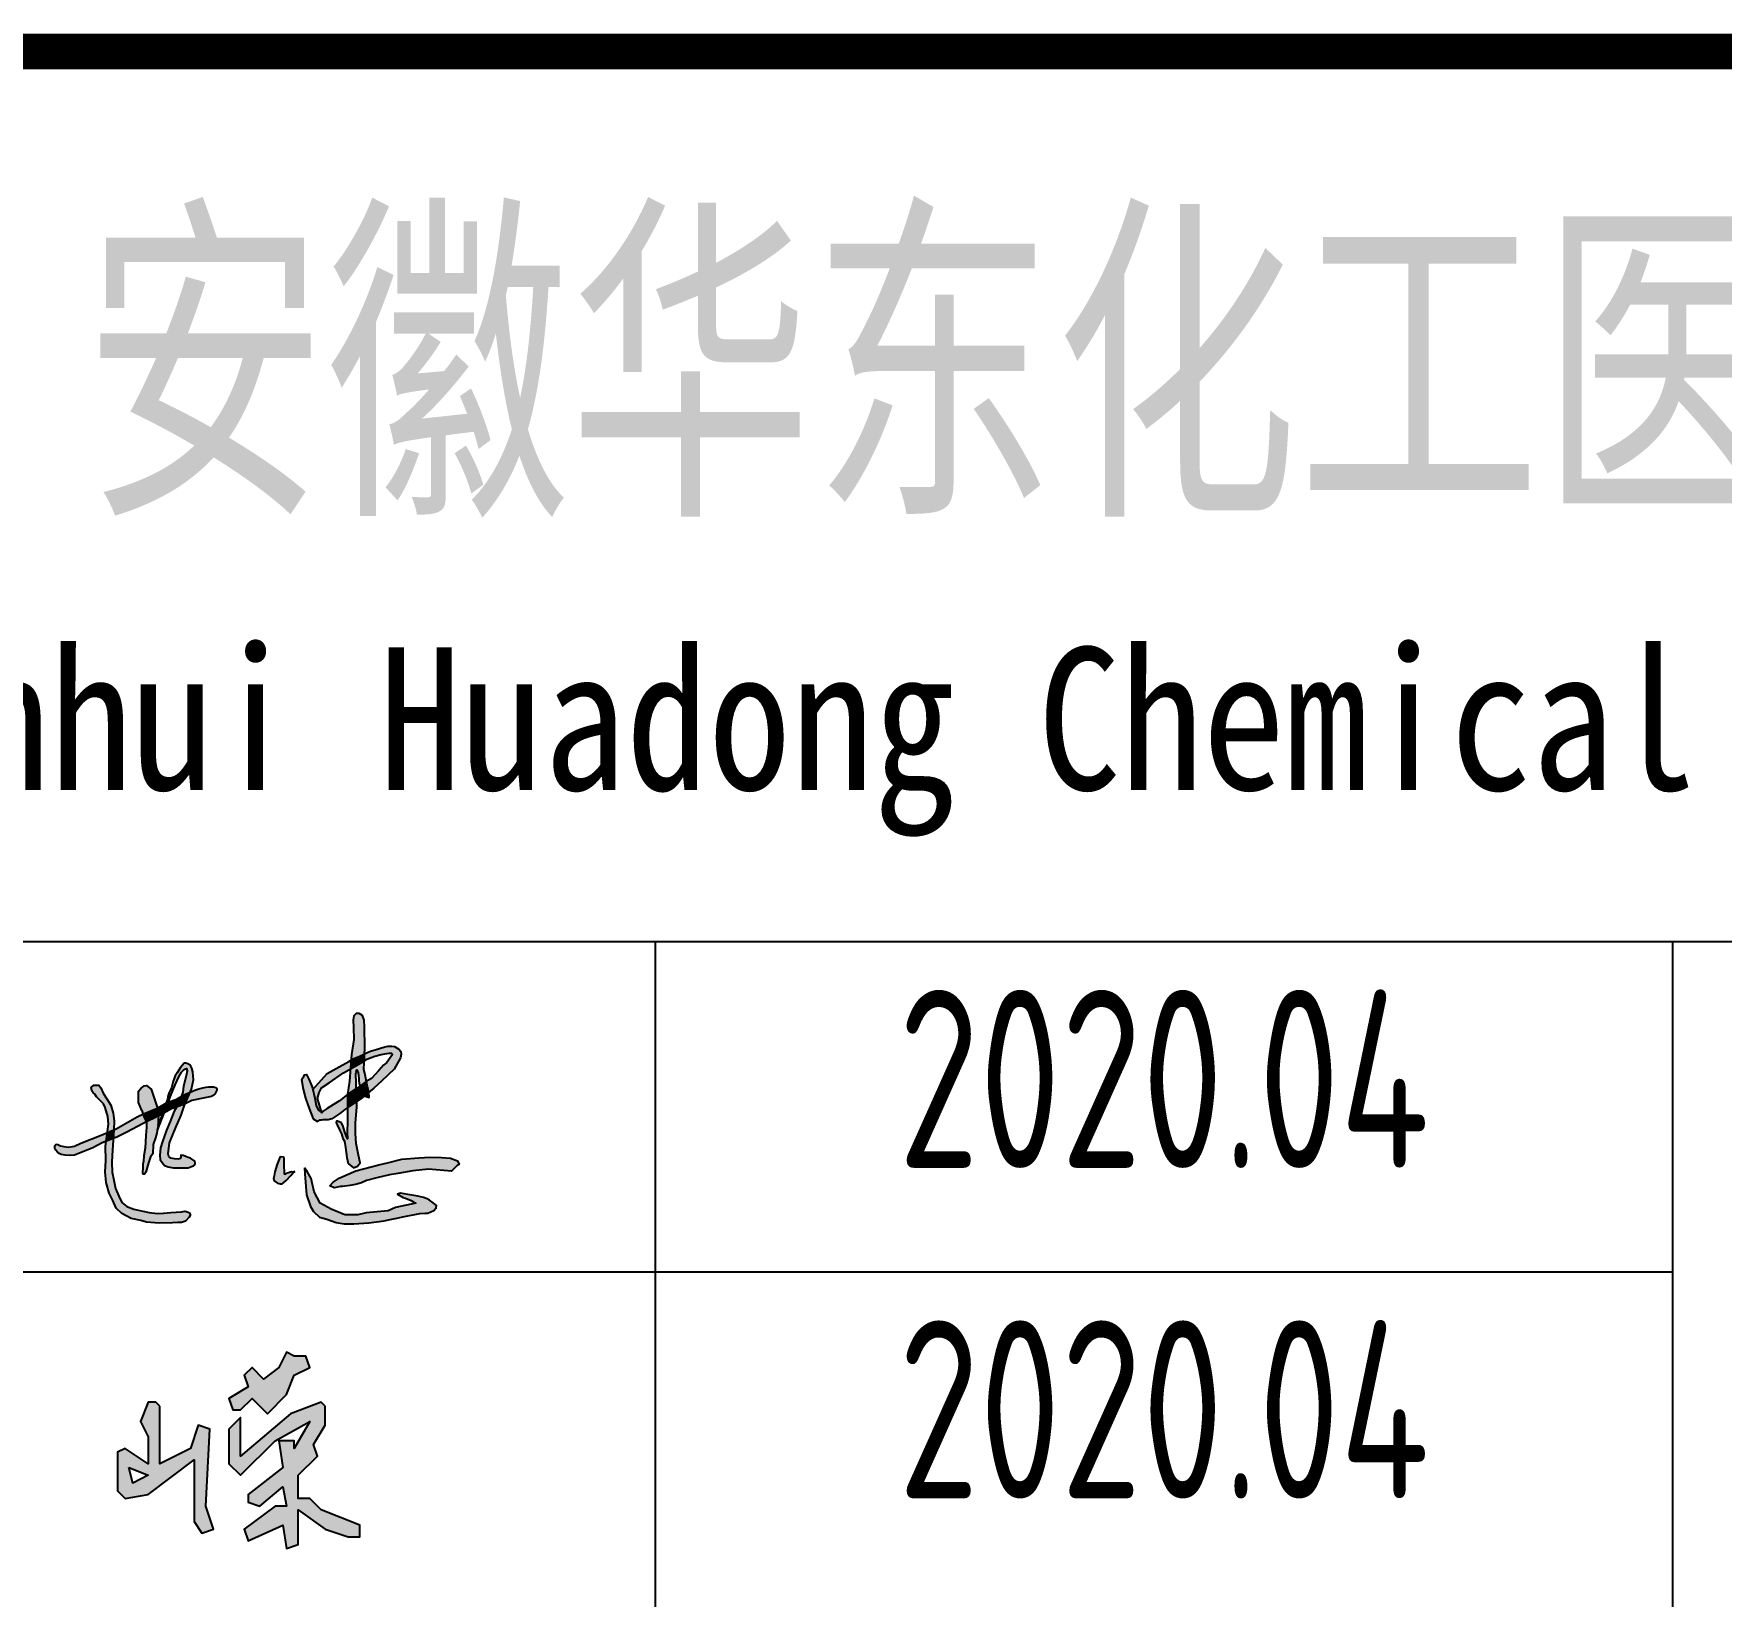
# Model space of a CAD drawing. Extents: x 9732137 to 18866768, y -962146 to 246094.
# Drawn here: x 9819735 to 9823052, y -252744 to -249671 of the extents above; entities that cross this region are included whole.
import ezdxf
from ezdxf.enums import TextEntityAlignment as Align

# ---------------------------------------------------------------- set-up
doc = ezdxf.new("R2010")
doc.units = 0
doc.header["$LTSCALE"] = 1000
doc.layers.get('0').update_dxf_attribs({"linetype": 'CONTINUOUS'})
doc.layers.add('HATCH', color=254, linetype='CONTINUOUS')
doc.styles.add('AHD_TQ_S', font='')
doc.styles.add('TSSD_Rein', font='Tssdeng.shx', dxfattribs={"width": 0.7, "bigfont": 'hztxt.shx'})
doc.styles.get('AHD_TQ_S').set_extended_font_data('SimSun')

msp = doc.modelspace()

# ---------------------------------------------------------------- hatches: boundary and pattern name
at = {"linetype": 'Continuous'}
h = msp.add_hatch(color=256, dxfattribs=at)
h.paths.add_polyline_path([(9820050.3, -252475.9), (9820050.3, -252596.9), (9820065.4, -252619.6), (9820088.1, -252612), (9820073, -252566.6), (9820080.6, -252415.4), (9820057.9, -252407.8), (9820042.8, -252453.2), (9819982.3, -252483.4), (9819982.3, -252370), (9819974.7, -252362.4), (9819959.6, -252362.4), (9819944.4, -252400.3), (9819959.6, -252430.5), (9819959.6, -252483.4), (9819914.2, -252453.2), (9819899.1, -252460.8), (9819899.1, -252536.4), (9819914.2, -252551.5), (9819959.6, -252543.9)])
h.paths.add_polyline_path([(9819959.6, -252506.1), (9819929.3, -252521.3), (9819921.8, -252491)], flags=16)
h.paths.add_polyline_path([(9820231.8, -252347.3), (9820246.9, -252309.5), (9820277.2, -252294.4), (9820269.6, -252271.7), (9820246.9, -252271.7), (9820231.8, -252264.1), (9820216.7, -252294.4), (9820186.4, -252317.1), (9820163.8, -252294.4), (9820148.6, -252309.5), (9820156.2, -252332.2), (9820118.4, -252354.9), (9820125.9, -252377.6), (9820141.1, -252377.6), (9820163.8, -252354.9), (9820194, -252385.1)])
h.paths.add_polyline_path([(9820307.4, -252407.8), (9820307.4, -252370), (9820299.9, -252362.4), (9820239.4, -252385.1), (9820141.1, -252468.3), (9820141.1, -252392.7), (9820118.4, -252415.4), (9820118.4, -252483.4), (9820141.1, -252506.1), (9820209.1, -252438.1), (9820277.2, -252400.3), (9820246.9, -252453.2), (9820246.9, -252438.1), (9820216.7, -252438.1), (9820224.3, -252491), (9820156.2, -252543.9), (9820156.2, -252559.1), (9820178.9, -252566.6), (9820224.3, -252528.8), (9820231.8, -252566.6), (9820209.1, -252566.6), (9820148.6, -252612), (9820156.2, -252634.7), (9820224.3, -252604.4), (9820231.8, -252649.8), (9820254.5, -252642.3), (9820254.5, -252574.2), (9820307.4, -252612), (9820352.8, -252627.1), (9820375.5, -252627.1), (9820375.5, -252604.4), (9820299.9, -252574.2), (9820277.2, -252551.5), (9820254.5, -252551.5), (9820254.5, -252506.1), (9820292.3, -252468.3), (9820284.8, -252445.6)])
at = {"layer": 'HATCH'}
for points in [[(9820384.9, -251624.2), (9820383.9, -251611.2), (9820380.7, -251602.1), (9820374.4, -251597.9), (9820368.4, -251597.9), (9820364.2, -251602.5), (9820362.5, -251610.2), (9820363.2, -251625.3), (9820363.9, -251649.4), (9820359, -251678.5), (9820358.1, -251689.6), (9820362.8, -251686.9), (9820377.2, -251681.1), (9820385, -251677.3), (9820385.6, -251665.6)], [(9820385, -251677.3), (9820377.2, -251681.1), (9820362.8, -251686.9), (9820358.1, -251689.6), (9820356.9, -251707.3), (9820378.1, -251695.1), (9820384.3, -251691)], [(9820456.4, -251672.5), (9820452.4, -251668.3), (9820443.6, -251662.6), (9820438.4, -251662), (9820430.7, -251662.3), (9820422.6, -251664.5), (9820408, -251668.9), (9820396.7, -251672.1), (9820387.7, -251676), (9820385, -251677.3), (9820384.3, -251691), (9820389.7, -251687.5), (9820405.2, -251682.2), (9820417.8, -251678.9), (9820428.6, -251676.6), (9820433.2, -251675.8), (9820438.1, -251675.9), (9820439.8, -251678.4), (9820428.8, -251694.4), (9820422, -251699.4), (9820413.3, -251709.8), (9820398.5, -251725.5), (9820388.4, -251731.5), (9820389.8, -251738.6), (9820393.6, -251752.4), (9820403.2, -251744.7), (9820419, -251730.1), (9820443.1, -251707.2), (9820455.4, -251685), (9820457.1, -251678)], [(9820012.8, -251738.4), (9820020, -251722.4), (9820024.9, -251713.3), (9820028.6, -251710.2), (9820032.7, -251706.7), (9820035.2, -251706.2), (9820036, -251711), (9820034.1, -251720.4), (9820028.9, -251741.1), (9820027.6, -251752.6), (9820024.5, -251761.3), (9820025.9, -251760.6), (9820032.9, -251756.6), (9820042.6, -251752.4), (9820045, -251747.1), (9820048.7, -251728.6), (9820047.1, -251713), (9820045.3, -251705.8), (9820043.5, -251701.4), (9820041.8, -251698.8), (9820039.8, -251697.4), (9820033.6, -251695.6), (9820030.5, -251695.6), (9820022.9, -251704.5), (9820019.7, -251709.3), (9820016.3, -251714.7), (9820012.6, -251720.4), (9820008.4, -251731.2), (9820005.5, -251744.1), (9820001.1, -251753.6), (9819998.1, -251761.1), (9819997.6, -251766.8), (9819994.4, -251774.8), (9819997.2, -251773.2), (9819999.1, -251772.5), (9820003.4, -251760.3)], [(9820315.4, -251734.2), (9820343.7, -251714.8), (9820356.9, -251707.3), (9820358.1, -251689.6), (9820353.8, -251692.1), (9820329.3, -251706), (9820311.8, -251715.7), (9820283.4, -251747.7), (9820287.2, -251764.5), (9820290, -251778.6), (9820293.5, -251787.2), (9820301.1, -251793.3), (9820292.3, -251764.9), (9820295.6, -251753.3), (9820300.1, -251744.3)], [(9820384.3, -251691), (9820378.1, -251695.1), (9820356.9, -251707.3), (9820355.1, -251731.2), (9820351.6, -251757.6), (9820368.9, -251745.9), (9820368.6, -251734.6), (9820368.1, -251716.4), (9820368.2, -251713.1), (9820369.7, -251708.5), (9820372.5, -251714.9), (9820373.9, -251726), (9820374, -251729), (9820374.7, -251736.3), (9820376.2, -251740.5), (9820388.4, -251731.5), (9820385.3, -251715.5), (9820383.5, -251707.8)], [(9819891, -251793.9), (9819885.9, -251778.2), (9819878.4, -251766), (9819871.4, -251754.5), (9819866.7, -251744.1), (9819862.5, -251739.2), (9819852.9, -251738.8), (9819847.6, -251743.7), (9819848.7, -251750.3), (9819851.6, -251753.7), (9819854.4, -251756.8), (9819858.2, -251762), (9819865.1, -251769.2), (9819871.8, -251775.4), (9819874.8, -251782.9), (9819880.2, -251800.5), (9819881.5, -251815.7), (9819879.6, -251830.1), (9819879.3, -251832.1), (9819892, -251826.7), (9819892.5, -251808.8)], [(9819970.5, -251762.5), (9819965.2, -251746.9), (9819956, -251739.3), (9819951.6, -251740.5), (9819945.2, -251745.3), (9819940.8, -251750.5), (9819940.8, -251758.9), (9819940.8, -251773), (9819947.2, -251789), (9819949.5, -251795.7), (9819950.5, -251795.2), (9819977.5, -251783.8)], [(9820083.8, -251761.1), (9820088.5, -251758.6), (9820090.6, -251756.3), (9820092.8, -251752.8), (9820094.3, -251749), (9820094.3, -251746.2), (9820093.9, -251745.1), (9820092.9, -251743.8), (9820088.3, -251742.2), (9820078.9, -251742.2), (9820073.9, -251742.9), (9820066.9, -251744.2), (9820059.3, -251745.9), (9820051.6, -251748.6), (9820043.9, -251751.9), (9820042.6, -251752.4), (9820032.4, -251775.6), (9820045.2, -251768.8), (9820067.9, -251764.5)], [(9820282.7, -251744.9), (9820281.1, -251741), (9820275.6, -251727.4), (9820272, -251720.4), (9820271.3, -251718.2), (9820266.9, -251718.9), (9820265.3, -251722), (9820261.2, -251727.9), (9820264.3, -251746.6), (9820268.7, -251764.7), (9820275.9, -251784.6), (9820283.9, -251804.8), (9820292.6, -251810.6), (9820296.8, -251808), (9820300.4, -251807.5), (9820303, -251807.3), (9820308, -251807.3), (9820313.5, -251807.2), (9820320.6, -251805.2), (9820336.7, -251794.7), (9820346.1, -251787), (9820351.4, -251783.4), (9820351.6, -251757.6), (9820335.7, -251769.8), (9820323.8, -251777.2), (9820316.8, -251781.5), (9820311.2, -251784.6), (9820303.8, -251789.9), (9820301.1, -251793.3), (9820293.5, -251787.2), (9820290, -251778.6), (9820287.2, -251764.5)], [(9820379.3, -251754), (9820376, -251742.5), (9820376.2, -251740.5), (9820370.6, -251744.7), (9820368.9, -251745.9), (9820369.6, -251770.9), (9820377.4, -251765.6), (9820384.2, -251760)], [(9820389.8, -251738.6), (9820388.4, -251731.5), (9820388.4, -251731.5), (9820376.2, -251740.5), (9820376, -251742.5), (9820379.3, -251754), (9820384.2, -251760), (9820393.6, -251752.4)], [(9819994.4, -251774.8), (9819978.9, -251783.2), (9819977.5, -251783.8), (9819979.6, -251790), (9819979.3, -251799.6), (9819983.1, -251797.8), (9819988.1, -251794.9)], [(9820024.7, -251797.9), (9820031.2, -251778.4), (9820032.4, -251775.6), (9820030, -251776.9), (9820015.3, -251782), (9820010.5, -251790.3), (9820002.7, -251810.2), (9819995.6, -251827.1), (9819991.2, -251840.7), (9819987.7, -251849.5), (9819983.8, -251862.2), (9819982.2, -251876.4), (9819983.2, -251885.9), (9819989.9, -251894.5), (9819991.9, -251897), (9819998.7, -251899.7), (9820008.6, -251901.5), (9820015.2, -251901.6), (9820026.1, -251901.6), (9820037.9, -251901.2), (9820045, -251898.9), (9820048.5, -251897.3), (9820051.4, -251895.3), (9820051.9, -251892.2), (9820051.1, -251888.5), (9820043, -251882.8), (9820038, -251881), (9820028.6, -251877.5), (9820023.5, -251876.7), (9820023.5, -251880.6), (9820023.3, -251883), (9820018, -251884.3), (9820011.2, -251884.1), (9820004.2, -251882.2), (9820000.5, -251879.2), (9819998.9, -251874.1), (9820001.3, -251852.2), (9820013.1, -251823.6)], [(9819999.1, -251772.5), (9819997.2, -251773.2), (9819994.4, -251774.8), (9819988.1, -251794.9), (9819991.4, -251793.1), (9819995.6, -251782.3)], [(9820020.3, -251773.4), (9820024.5, -251761.3), (9820015.6, -251766.2), (9819999.1, -251772.5), (9819995.6, -251782.3), (9819991.4, -251793.1), (9820003.3, -251786.3), (9820015.3, -251782)], [(9820042.6, -251752.4), (9820032.9, -251756.6), (9820025.9, -251760.6), (9820024.5, -251761.3), (9820020.3, -251773.4), (9820015.3, -251782), (9820030, -251776.9), (9820032.4, -251775.6)], [(9820369.9, -251781.5), (9820369.6, -251770.9), (9820351.4, -251783.4), (9820351.2, -251810.2), (9820351.1, -251831.5), (9820351.2, -251844.5), (9820346, -251831.2), (9820343.1, -251820.5), (9820339.7, -251813), (9820334.8, -251811), (9820332.1, -251809.9), (9820330, -251809.6), (9820329.2, -251812.6), (9820330.9, -251817.1), (9820336.7, -251828.3), (9820339.4, -251834.3), (9820342.4, -251843.8), (9820345.8, -251848.8), (9820347.5, -251861.4), (9820350.2, -251881.4), (9820352.5, -251893.1), (9820363.1, -251901.5), (9820371.1, -251897.9), (9820376.6, -251891.5), (9820373.1, -251876.8), (9820368.6, -251853.9), (9820367.4, -251834), (9820367.4, -251813.9)], [(9820368.9, -251745.9), (9820351.6, -251757.6), (9820351.4, -251783.4), (9820369.6, -251770.9)], [(9820393.6, -251752.4), (9820384.2, -251760), (9820394, -251763.1)], [(9819949.8, -251814.1), (9819956, -251811), (9819951.8, -251802.3), (9819949.5, -251795.7), (9819937.8, -251801.4), (9819896.6, -251824.7), (9819892, -251826.7), (9819890.8, -251843.9), (9819897.9, -251841.2), (9819917.6, -251831.5)], [(9819978.9, -251816.3), (9819979.3, -251799.6), (9819956, -251811), (9819956.6, -251821.9), (9819955.1, -251837.7), (9819953.7, -251862.9), (9819951.1, -251878), (9819950.3, -251888.3), (9819949.2, -251894.2), (9819949, -251899.3), (9819949, -251903.7), (9819948.4, -251909.4), (9819948.5, -251912.2), (9819949, -251913.5), (9819949.7, -251914.2), (9819952.4, -251914), (9819955.3, -251909.7), (9819960.3, -251891.6), (9819964.4, -251879.6), (9819968.5, -251874), (9819969.7, -251855.9), (9819973.7, -251842.3), (9819976.9, -251833.1)], [(9819979.6, -251790), (9819977.5, -251783.8), (9819950.5, -251795.2), (9819949.5, -251795.7), (9819951.8, -251802.3), (9819956, -251811), (9819979.3, -251799.6)], [(9819991.4, -251793.1), (9819988.1, -251794.9), (9819980.9, -251811.3), (9819978.7, -251817.8), (9819977.6, -251827.2), (9819985.8, -251807.1)], [(9819869, -251852.1), (9819877, -251849.1), (9819879.3, -251832.1), (9819867.2, -251837.2), (9819827, -251852.7), (9819814.5, -251858.6), (9819802.7, -251860.7), (9819793.6, -251859.8), (9819787.4, -251858.2), (9819780.9, -251854.9), (9819778.2, -251855.8), (9819776.1, -251858.4), (9819775.8, -251862.7), (9819778.2, -251866.8), (9819781.2, -251870.5), (9819784.3, -251873.2), (9819788.7, -251875.4), (9819796.6, -251876.4), (9819805.7, -251877), (9819814.5, -251876.4), (9819828, -251871.6), (9819850.7, -251862.2)], [(9819888.2, -251891.3), (9819888.5, -251877.2), (9819889.9, -251856.6), (9819890.8, -251843.9), (9819877, -251849.1), (9819875.7, -251858.6), (9819876.2, -251887.1), (9819875.3, -251909.5), (9819877.3, -251930.4), (9819883, -251951.2), (9819890, -251966), (9819896.5, -251980.7), (9819907.8, -251991.3), (9819926, -252001), (9819945.3, -252005.2), (9819956.4, -252008.6), (9819980.9, -252010.2), (9820007.5, -252009.5), (9820017.9, -252009.3), (9820025.4, -252008.8), (9820033.2, -252006.4), (9820040.4, -251998.8), (9820042.2, -251995.2), (9820042.2, -251993.5), (9820041, -251989.8), (9820038.2, -251988.4), (9820034.6, -251987.1), (9820031.8, -251986.6), (9820024.8, -251987.8), (9820004.3, -251989.2), (9819990, -251990.5), (9819977.8, -251991.6), (9819961.3, -251989.6), (9819949, -251987), (9819931.7, -251982.9), (9819917.9, -251977.3), (9819907.8, -251969.6), (9819901.8, -251956.9), (9819895.5, -251942.2), (9819891.9, -251925.8), (9819888.8, -251909.8)], [(9819892, -251826.7), (9819879.3, -251832.1), (9819877, -251849.1), (9819890.8, -251843.9)], [(9820240.1, -251916.3), (9820245.1, -251910.3), (9820246.9, -251909.1), (9820241.1, -251908.8), (9820233.8, -251911.3), (9820229.8, -251913.8), (9820227.1, -251913.3), (9820226.8, -251910.5), (9820226.8, -251906.7), (9820226.3, -251901), (9820226.3, -251896.7), (9820226.3, -251890.7), (9820226.1, -251887.2), (9820226.1, -251882.7), (9820225.6, -251879.6), (9820219, -251879.1), (9820217, -251884.4), (9820213.2, -251894.4), (9820208.7, -251909.5), (9820207.2, -251917.5), (9820206.2, -251922.3), (9820207, -251927.3), (9820213.7, -251931.6), (9820218.8, -251933.1), (9820222.8, -251932.8), (9820230.8, -251926.6)], [(9820279.9, -251922.6), (9820272.3, -251908.6), (9820267.2, -251901.2), (9820267.5, -251913), (9820271, -251954.3), (9820278.6, -251977.8), (9820284.6, -251987.6), (9820296.6, -251998.2), (9820310.7, -252002.2), (9820329.2, -252009.1), (9820344.8, -252011.7), (9820363.7, -252011.9), (9820393.4, -252009.5), (9820423.5, -252006), (9820432.3, -252004), (9820448.7, -252000.6), (9820460, -251997.6), (9820493.5, -251991.3), (9820504.2, -251990.5), (9820509.2, -251990.5), (9820521.3, -251985.3), (9820526, -251980.4), (9820526.2, -251975.6), (9820519.9, -251970.6), (9820512.9, -251965.1), (9820508.2, -251962.3), (9820500.6, -251959.7), (9820489.9, -251957.5), (9820469.9, -251954.2), (9820455.6, -251951.6), (9820449.6, -251953), (9820461, -251959.5), (9820465.5, -251961.3), (9820476.8, -251965.9), (9820481.6, -251968.9), (9820486, -251971.2), (9820446, -251979.8), (9820431.4, -251985.8), (9820388, -251989.7), (9820371.8, -251993.6), (9820346.2, -251993.6), (9820319.3, -251982.6), (9820298, -251970.7), (9820285.8, -251948.6)], [(9820409, -251921), (9820434, -251915.4), (9820450.2, -251912.4), (9820480.1, -251907.3), (9820510.7, -251904.2), (9820556, -251908), (9820559.3, -251904.7), (9820566.6, -251897.8), (9820571.2, -251895), (9820567.9, -251887.9), (9820553.9, -251882.6), (9820536.4, -251881.3), (9820514.2, -251880.8), (9820491.8, -251881.6), (9820458.4, -251884.6), (9820430.2, -251891.5), (9820412.8, -251895.8), (9820367.8, -251907.6), (9820348.2, -251916), (9820334.9, -251921.5), (9820323.2, -251929.9), (9820316.9, -251937), (9820325.3, -251941.1), (9820337.5, -251938.3), (9820341.6, -251938.1), (9820356.1, -251936), (9820367.3, -251934.2), (9820379.2, -251930.7), (9820388.9, -251926.1)]]:
    msp.add_hatch(color=256, dxfattribs=at).paths.add_polyline_path(points)

# ---------------------------------------------------------------- linework, layer by layer
for p, q in [((9817456.8, -251456.3), (9828456.8, -251456.3)), ((9820956.8, -254706.3), (9820956.8, -251456.3)), ((9820956.8, -254706.3), (9820956.8, -251456.3)), ((9822956.8, -254706.3), (9822956.8, -251456.3)), ((9817456.8, -252106.3), (9822956.8, -252106.3))]:
    msp.add_line(p, q)
msp.add_lwpolyline([(9835456.8, -249706.3, 70, 70, 0), (9817456.8, -249706.3, 70, 70, 0), (9817456.8, -255706.3, 0, 0, 0)], format="xyseb")
msp.add_lwpolyline([(9835456.8, -249706.3, 70, 70, 0), (9817456.8, -249706.3, 70, 70, 0), (9817456.8, -255706.3, 0, 0, 0)], format="xyseb")
at = {"const_width": 70}
msp.add_lwpolyline([(9835456.8, -249706.3), (9817456.8, -249706.3)], dxfattribs=at)
for points in [[(9820376, -251742.5), (9820379.3, -251754), (9820384.2, -251760), (9820394, -251763.1), (9820393.6, -251752.4), (9820389.8, -251738.6), (9820385.3, -251715.5), (9820383.5, -251707.8), (9820385.6, -251665.6), (9820384.9, -251624.2), (9820383.9, -251611.2), (9820380.7, -251602.1), (9820374.4, -251597.9), (9820368.4, -251597.9), (9820364.2, -251602.5), (9820362.5, -251610.2), (9820363.2, -251625.3), (9820363.9, -251649.4), (9820359, -251678.5), (9820355.1, -251731.2), (9820351.6, -251757.6), (9820351.2, -251810.2), (9820351.1, -251831.5), (9820351.2, -251844.5), (9820346, -251831.2), (9820343.1, -251820.5), (9820339.7, -251813)], [(9820261.2, -251727.9), (9820265.3, -251722), (9820266.9, -251718.9), (9820266.9, -251718.9), (9820271.3, -251718.2), (9820272, -251720.4), (9820275.6, -251727.4), (9820281.1, -251741), (9820282.7, -251744.9), (9820287.2, -251764.5), (9820290, -251778.6), (9820293.5, -251787.2), (9820301.1, -251793.3), (9820292.3, -251764.9), (9820295.6, -251753.3), (9820300.1, -251744.3), (9820315.4, -251734.2), (9820343.7, -251714.8), (9820378.1, -251695.1), (9820389.7, -251687.5), (9820405.2, -251682.2), (9820417.8, -251678.9), (9820428.6, -251676.6), (9820433.2, -251675.8), (9820438.1, -251675.9), (9820439.8, -251678.4), (9820428.8, -251694.4), (9820422, -251699.4), (9820413.3, -251709.8), (9820398.5, -251725.5), (9820388.4, -251731.5), (9820370.6, -251744.7), (9820351.6, -251757.6), (9820335.7, -251769.8), (9820323.8, -251777.2), (9820316.8, -251781.5), (9820311.2, -251784.6), (9820303.8, -251789.9), (9820301.1, -251793.3)], [(9820283.4, -251747.7), (9820311.8, -251715.7), (9820329.3, -251706), (9820353.8, -251692.1), (9820362.8, -251686.9), (9820377.2, -251681.1), (9820387.7, -251676), (9820396.7, -251672.1), (9820408, -251668.9), (9820422.6, -251664.5), (9820430.7, -251662.3), (9820438.4, -251662), (9820443.6, -251662.6), (9820452.4, -251668.3), (9820456.4, -251672.5), (9820457.1, -251678), (9820455.4, -251685), (9820443.1, -251707.2), (9820419, -251730.1), (9820403.2, -251744.7), (9820377.4, -251765.6), (9820346.1, -251787), (9820336.7, -251794.7), (9820320.6, -251805.2), (9820313.5, -251807.2), (9820308, -251807.3), (9820303, -251807.3), (9820300.4, -251807.5), (9820296.8, -251808), (9820292.6, -251810.6)], [(9819977.6, -251827.2), (9819985.8, -251807.1), (9819995.6, -251782.3), (9820003.4, -251760.3), (9820012.8, -251738.4), (9820020, -251722.4), (9820024.9, -251713.3), (9820028.6, -251710.2), (9820032.7, -251706.7), (9820035.2, -251706.2), (9820036, -251711), (9820034.1, -251720.4), (9820028.9, -251741.1), (9820027.6, -251752.6), (9820020.3, -251773.4), (9820010.5, -251790.3), (9820002.7, -251810.2), (9819995.6, -251827.1), (9819991.2, -251840.7), (9819987.7, -251849.5), (9819983.8, -251862.2), (9819982.2, -251876.4), (9819983.2, -251885.9), (9819989.9, -251894.5), (9819991.9, -251897), (9819998.7, -251899.7), (9820008.6, -251901.5), (9820015.2, -251901.6), (9820026.1, -251901.6), (9820037.9, -251901.2), (9820045, -251898.9), (9820048.5, -251897.3), (9820051.4, -251895.3), (9820051.9, -251892.2), (9820051.1, -251888.5), (9820043, -251882.8), (9820038, -251881), (9820028.6, -251877.5), (9820023.5, -251876.7), (9820023.5, -251880.6), (9820023.3, -251883), (9820018, -251884.3), (9820011.2, -251884.1), (9820004.2, -251882.2), (9820000.5, -251879.2), (9819998.9, -251874.1), (9820001.3, -251852.2), (9820013.1, -251823.6), (9820024.7, -251797.9), (9820031.2, -251778.4), (9820045, -251747.1), (9820048.7, -251728.6), (9820047.1, -251713), (9820045.3, -251705.8), (9820043.5, -251701.4), (9820041.8, -251698.8), (9820039.8, -251697.4), (9820033.6, -251695.6), (9820030.5, -251695.6), (9820022.9, -251704.5), (9820019.7, -251709.3), (9820016.3, -251714.7), (9820012.6, -251720.4), (9820008.4, -251731.2), (9820005.5, -251744.1), (9820001.1, -251753.6), (9819998.1, -251761.1), (9819997.6, -251766.8)], [(9820339.7, -251813), (9820334.8, -251811), (9820332.1, -251809.9), (9820330, -251809.6), (9820329.2, -251812.6), (9820330.9, -251817.1), (9820336.7, -251828.3), (9820339.4, -251834.3), (9820342.4, -251843.8), (9820345.8, -251848.8), (9820347.5, -251861.4), (9820350.2, -251881.4), (9820352.5, -251893.1), (9820363.1, -251901.5), (9820371.1, -251897.9), (9820376.6, -251891.5), (9820376.6, -251891.5), (9820373.1, -251876.8), (9820368.6, -251853.9), (9820367.4, -251834), (9820367.4, -251813.9), (9820369.9, -251781.5), (9820368.6, -251734.6), (9820368.1, -251716.4), (9820368.2, -251713.1), (9820369.7, -251708.5), (9820369.7, -251708.5), (9820372.5, -251714.9), (9820373.9, -251726), (9820374, -251729), (9820374.7, -251736.3), (9820376.2, -251740.5), (9820376, -251742.5)], [(9820092.9, -251743.8), (9820093.9, -251745.1), (9820094.3, -251746.2), (9820094.3, -251749), (9820092.8, -251752.8), (9820090.6, -251756.3), (9820088.5, -251758.6), (9820083.8, -251761.1), (9820067.9, -251764.5), (9820045.2, -251768.8), (9820030, -251776.9), (9820003.3, -251786.3), (9819983.1, -251797.8), (9819949.8, -251814.1), (9819917.6, -251831.5), (9819897.9, -251841.2), (9819869, -251852.1), (9819850.7, -251862.2), (9819828, -251871.6), (9819814.5, -251876.4), (9819805.7, -251877), (9819796.6, -251876.4), (9819788.7, -251875.4), (9819784.3, -251873.2), (9819781.2, -251870.5), (9819778.2, -251866.8), (9819775.8, -251862.7), (9819776.1, -251858.4), (9819778.2, -251855.8), (9819780.9, -251854.9)], [(9819780.9, -251854.9), (9819787.4, -251858.2), (9819793.6, -251859.8), (9819802.7, -251860.7), (9819814.5, -251858.6), (9819827, -251852.7), (9819867.2, -251837.2), (9819896.6, -251824.7), (9819937.8, -251801.4), (9819950.5, -251795.2), (9819978.9, -251783.2), (9819997.2, -251773.2), (9820015.6, -251766.2), (9820025.9, -251760.6), (9820032.9, -251756.6), (9820043.9, -251751.9), (9820051.6, -251748.6), (9820059.3, -251745.9), (9820066.9, -251744.2), (9820073.9, -251742.9), (9820078.9, -251742.2), (9820088.3, -251742.2), (9820088.3, -251742.2), (9820092.9, -251743.8)], [(9819848.7, -251750.3), (9819847.6, -251743.7), (9819852.9, -251738.8), (9819862.5, -251739.2), (9819866.7, -251744.1), (9819871.4, -251754.5), (9819878.4, -251766), (9819885.9, -251778.2), (9819891, -251793.9), (9819892.5, -251808.8), (9819892, -251826.7), (9819889.9, -251856.6), (9819888.5, -251877.2), (9819888.2, -251891.3), (9819888.8, -251909.8), (9819891.9, -251925.8), (9819895.5, -251942.2), (9819901.8, -251956.9), (9819907.8, -251969.6), (9819917.9, -251977.3), (9819931.7, -251982.9), (9819949, -251987), (9819961.3, -251989.6), (9819977.8, -251991.6), (9819990, -251990.5), (9820004.3, -251989.2), (9820024.8, -251987.8), (9820031.8, -251986.6), (9820034.6, -251987.1), (9820038.2, -251988.4), (9820041, -251989.8), (9820042.2, -251993.5), (9820042.2, -251995.2), (9820040.4, -251998.8), (9820033.2, -252006.4), (9820025.4, -252008.8), (9820017.9, -252009.3), (9820007.5, -252009.5), (9819980.9, -252010.2), (9819956.4, -252008.6), (9819945.3, -252005.2), (9819926, -252001), (9819907.8, -251991.3), (9819896.5, -251980.7), (9819890, -251966), (9819883, -251951.2), (9819877.3, -251930.4), (9819875.3, -251909.5), (9819876.2, -251887.1), (9819875.7, -251858.6), (9819879.6, -251830.1), (9819881.5, -251815.7), (9819880.2, -251800.5), (9819874.8, -251782.9), (9819871.8, -251775.4), (9819865.1, -251769.2), (9819858.2, -251762), (9819854.4, -251756.8), (9819851.6, -251753.7), (9819848.7, -251750.3)], [(9819947.2, -251789), (9819940.8, -251773), (9819940.8, -251758.9), (9819940.8, -251750.5), (9819945.2, -251745.3), (9819951.6, -251740.5), (9819956, -251739.3), (9819965.2, -251746.9), (9819970.5, -251762.5), (9819979.6, -251790), (9819978.9, -251816.3), (9819976.9, -251833.1), (9819973.7, -251842.3), (9819969.7, -251855.9), (9819968.5, -251874), (9819964.4, -251879.6), (9819960.3, -251891.6), (9819955.3, -251909.7), (9819952.4, -251914), (9819949.7, -251914.2)], [(9820261.2, -251727.9), (9820264.3, -251746.6), (9820268.7, -251764.7), (9820275.9, -251784.6), (9820283.9, -251804.8), (9820292.6, -251810.6)], [(9819997.6, -251766.8), (9819994.4, -251774.8), (9819988.1, -251794.9), (9819980.9, -251811.3), (9819978.7, -251817.8)], [(9819947.2, -251789), (9819951.8, -251802.3), (9819956, -251811), (9819956.6, -251821.9), (9819955.1, -251837.7), (9819953.7, -251862.9), (9819951.1, -251878), (9819950.3, -251888.3), (9819949.2, -251894.2), (9819949, -251899.3), (9819949, -251903.7), (9819948.4, -251909.4), (9819948.5, -251912.2)], [(9820219, -251879.1), (9820217, -251884.4), (9820213.2, -251894.4), (9820208.7, -251909.5), (9820207.2, -251917.5), (9820206.2, -251922.3), (9820207, -251927.3), (9820207, -251927.3), (9820213.7, -251931.6), (9820218.8, -251933.1), (9820222.8, -251932.8), (9820230.8, -251926.6), (9820240.1, -251916.3), (9820245.1, -251910.3), (9820248.7, -251908)], [(9820219, -251879.1), (9820225.6, -251879.6), (9820226.1, -251882.7), (9820226.1, -251887.2), (9820226.3, -251890.7), (9820226.3, -251896.7), (9820226.3, -251901), (9820226.8, -251906.7), (9820226.8, -251910.5), (9820227.1, -251913.3), (9820227.1, -251913.3), (9820229.8, -251913.8), (9820233.8, -251911.3), (9820241.1, -251908.8), (9820241.1, -251908.8), (9820246.9, -251909.1)], [(9820267.2, -251901.2), (9820267.5, -251913), (9820271, -251954.3), (9820278.6, -251977.8), (9820284.6, -251987.6), (9820296.6, -251998.2), (9820310.7, -252002.2), (9820329.2, -252009.1), (9820344.8, -252011.7), (9820363.7, -252011.9), (9820393.4, -252009.5), (9820423.5, -252006), (9820432.3, -252004), (9820448.7, -252000.6), (9820460, -251997.6), (9820493.5, -251991.3), (9820504.2, -251990.5), (9820509.2, -251990.5), (9820521.3, -251985.3), (9820526, -251980.4), (9820526.2, -251975.6), (9820519.9, -251970.6), (9820512.9, -251965.1), (9820508.2, -251962.3), (9820500.6, -251959.7), (9820489.9, -251957.5), (9820469.9, -251954.2), (9820455.6, -251951.6), (9820449.6, -251953), (9820449.6, -251953), (9820449.6, -251953), (9820461, -251959.5), (9820465.5, -251961.3), (9820476.8, -251965.9), (9820481.6, -251968.9), (9820486, -251971.2), (9820446, -251979.8), (9820431.4, -251985.8), (9820388, -251989.7), (9820371.8, -251993.6), (9820346.2, -251993.6), (9820319.3, -251982.6), (9820298, -251970.7), (9820285.8, -251948.6), (9820279.9, -251922.6), (9820272.3, -251908.6), (9820267.2, -251901.2)], [(9820323.2, -251929.9), (9820334.9, -251921.5), (9820348.2, -251916), (9820367.8, -251907.6), (9820412.8, -251895.8), (9820430.2, -251891.5), (9820458.4, -251884.6), (9820491.8, -251881.6), (9820514.2, -251880.8), (9820536.4, -251881.3), (9820553.9, -251882.6), (9820567.9, -251887.9), (9820567.9, -251887.9), (9820571.2, -251895), (9820566.6, -251897.8), (9820559.3, -251904.7), (9820556, -251908), (9820556, -251908), (9820510.7, -251904.2), (9820480.1, -251907.3), (9820450.2, -251912.4), (9820434, -251915.4), (9820409, -251921), (9820388.9, -251926.1), (9820379.2, -251930.7), (9820367.3, -251934.2), (9820356.1, -251936), (9820341.6, -251938.1), (9820337.5, -251938.3), (9820325.3, -251941.1), (9820316.9, -251937), (9820323.2, -251929.9), (9820323.2, -251929.9)], [(9819948.5, -251912.2), (9819949, -251913.5), (9819949.7, -251914.2)]]:
    msp.add_lwpolyline(points)
at = {"linetype": 'Continuous', "elevation": 231810862.3}
for points in [[(9820246.9, -252271.7), (9820231.8, -252264.1), (9820216.7, -252294.4), (9820186.4, -252317.1), (9820163.8, -252294.4), (9820148.6, -252309.5), (9820156.2, -252332.2), (9820118.4, -252354.9), (9820125.9, -252377.6), (9820141.1, -252377.6), (9820163.8, -252354.9), (9820194, -252385.1), (9820231.8, -252347.3), (9820246.9, -252309.5), (9820277.2, -252294.4), (9820269.6, -252271.7), (9820246.9, -252271.7)], [(9819982.3, -252370), (9819974.7, -252362.4), (9819959.6, -252362.4), (9819944.4, -252400.3), (9819959.6, -252430.5), (9819959.6, -252483.4), (9819914.2, -252453.2), (9819899.1, -252460.8), (9819899.1, -252536.4), (9819914.2, -252551.5), (9819959.6, -252543.9), (9820050.3, -252475.9), (9820050.3, -252596.9), (9820065.4, -252619.6), (9820088.1, -252612), (9820073, -252566.6), (9820080.6, -252415.4), (9820057.9, -252407.8), (9820042.8, -252453.2), (9819982.3, -252483.4), (9819982.3, -252370)], [(9820307.4, -252370), (9820299.9, -252362.4), (9820239.4, -252385.1), (9820141.1, -252468.3), (9820141.1, -252392.7), (9820118.4, -252415.4), (9820118.4, -252483.4), (9820141.1, -252506.1), (9820209.1, -252438.1), (9820277.2, -252400.3), (9820246.9, -252453.2), (9820246.9, -252438.1), (9820216.7, -252438.1), (9820224.3, -252491), (9820156.2, -252543.9), (9820156.2, -252559.1), (9820178.9, -252566.6), (9820224.3, -252528.8), (9820231.8, -252566.6), (9820209.1, -252566.6), (9820148.6, -252612), (9820156.2, -252634.7), (9820224.3, -252604.4), (9820231.8, -252649.8), (9820254.5, -252642.3), (9820254.5, -252574.2), (9820307.4, -252612), (9820352.8, -252627.1), (9820375.5, -252627.1), (9820375.5, -252604.4), (9820299.9, -252574.2), (9820277.2, -252551.5), (9820254.5, -252551.5), (9820254.5, -252506.1), (9820292.3, -252468.3), (9820284.8, -252445.6), (9820307.4, -252407.8), (9820307.4, -252370)], [(9819921.8, -252491), (9819959.6, -252506.1), (9819929.3, -252521.3), (9819921.8, -252491)]]:
    msp.add_lwpolyline(points, dxfattribs=at)

# ---------------------------------------------------------------- texts
at = {"style": 'AHD_TQ_S'}
for s, height, width, p in [('安徽华东化工医药工程有限责任公司', 500, 0.7, (9823651.7, -250306.3)), ('Anhui Huadong Chemical & Medical Engineering Co.,Ltd', 280, 0.85, (9823651.7, -251056.3))]:
    msp.add_text(s, height=height, dxfattribs=dict(at, width=width)).set_placement(p, align=Align.MIDDLE)
at = {"style": 'TSSD_Rein', "width": 0.7}
for p in [(9821956.1, -251726), (9821956.1, -252376)]:
    msp.add_attdef('2020.04', text='200320-02-040', height=350, dxfattribs=at).set_placement(p, align=Align.MIDDLE)

doc.saveas('drawing.dxf')
